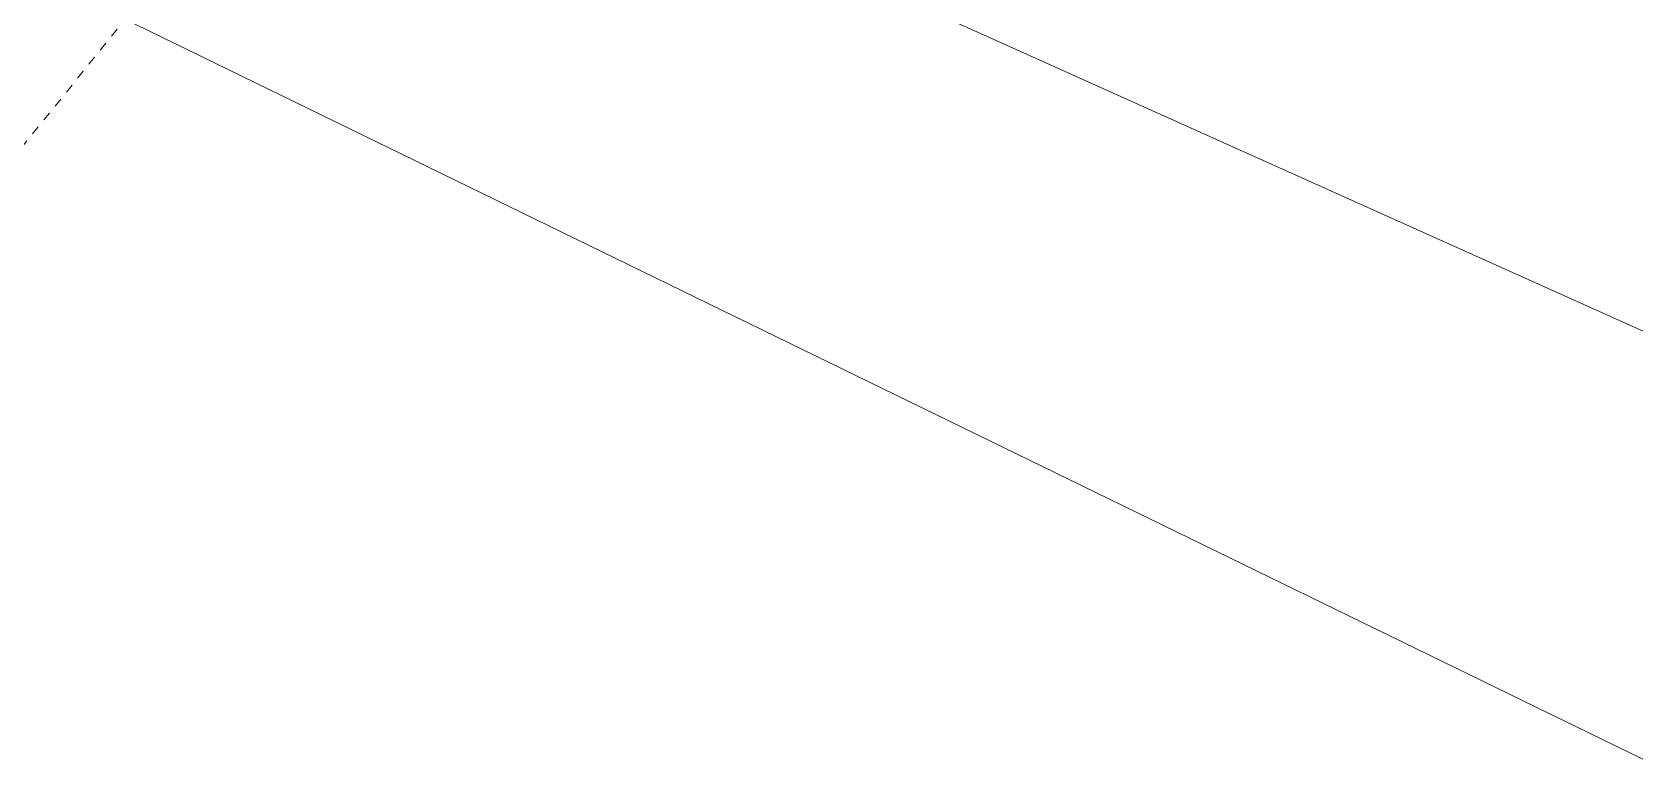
# Model space of a CAD drawing. Header units: metres. Extents: x 507649 to 509016, y 6966950 to 6967777.
# Drawn here: x 507881.84 to 507899.66, y 6967040.19 to 6967048.35 of the extents above; entities that cross this region are included whole.
import ezdxf

# ---------------------------------------------------------------- set-up
doc = ezdxf.new("R2010")
doc.units = ezdxf.units.M
doc.linetypes.add('Grid Line', pattern=[2.1, 1.2, -0.3, 0.3, -0.3])
doc.layers.add('D_UG_PIPES', color=1, linetype='EXIST_SWD', lineweight=0)
doc.layers.add('S-GRID', color=47, linetype='Continuous', lineweight=5, plot=False)
doc.layers.add('XREF', color=7, linetype='Continuous')
doc.styles.get("Standard").update_dxf_attribs({"font": 'ARIALN.TTF'})
doc.linetypes.add('EXIST_SWD', pattern='A,5,-2.5,5,-2,["SWD",Standard,S=2.5,R=0,X=0,Y=-1.25],-8,5,-2.5,5,-2.5', length=37.5)

# ---------------------------------------------------------------- blocks, each defined once
blk = doc.blocks.new('25027_BNP_Skygate Play-Sheet - 000101 - SITE PLAN')
at = {"layer": 'S-GRID', "linetype": 'Grid Line'}
blk.add_line((-2442428.69, 3950245.91), (-2471331.49, 4034183.79), dxfattribs=at)
blk = doc.blocks.new('XE_ARCH')
at = {"xscale": 0.001, "yscale": 0.001, "zscale": 0.001, "rotation": 121.996}
blk.add_blockref('25027_BNP_Skygate Play-Sheet - 000101 - SITE PLAN', (509988.126, 6971273.77), dxfattribs=at)
blk = doc.blocks.new('XE_SURVEY')
at = {"layer": 'D_UG_PIPES', "flags": 128}
for points in [[(507908.319, 6967041.023), (507901.156, 6967044.393), (507883.532, 6967052.311), (507865.913, 6967063.234), (507849.428, 6967075.402), (507831.886, 6967089.689), (507819.758, 6967102.605), (507806.403, 6967117.23), (507792.952, 6967131.789), (507779.254, 6967146.506), (507765.695, 6967161.128), (507752.359, 6967175.722), (507738.578, 6967190.613), (507734.186, 6967195.231)], [(507730.39, 6967192.149), (507734.956, 6967187.093), (507748.424, 6967172.325), (507762.335, 6967157.828), (507776.089, 6967143.52), (507789.792, 6967128.719), (507803.398, 6967114.121), (507817.013, 6967099.51), (507829.191, 6967086.966), (507847.66, 6967072.393), (507863.731, 6967060.243), (507881.366, 6967049.225), (507899.904, 6967040.191)]]:
    blk.add_lwpolyline(points, dxfattribs=at)

msp = doc.modelspace()

# ---------------------------------------------------------------- block references
at = {"layer": 'XREF'}
msp.add_blockref('XE_SURVEY', (0, 0), dxfattribs=at)

# ---------------------------------------------------------------- next in the draw order: block references
msp.add_blockref('XE_ARCH', (0, 0), dxfattribs=at)

doc.saveas('drawing.dxf')
